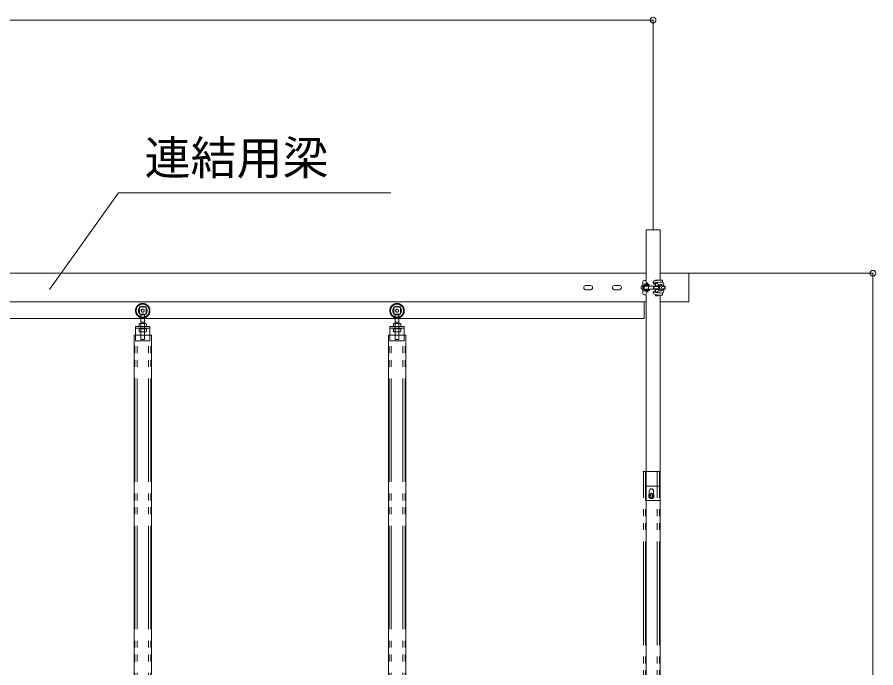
# Model space of a CAD drawing. Units: millimetres, scale not verified. Extents: x -9305 to 9305, y -6415 to 6415.
# Drawn here: x -2185 to 803, y -413 to 1849 of the extents above; entities that cross this region are included whole.
import ezdxf
from ezdxf.enums import TextEntityAlignment as Align

# ---------------------------------------------------------------- set-up
doc = ezdxf.new("R2010")
doc.units = ezdxf.units.MM
doc.header["$LTSCALE"] = 40
doc.header["$PDMODE"] = 32
doc.header["$PDSIZE"] = 20
doc.linetypes.add('DOUBLE_CHAIN2', pattern=[12.8, 9, -1, 0.6, -0.6, 0.6, -1])
for name, color, linetype, lineweight in [('0-0_0', 134, 'Continuous', 18), ('0-5_CLG-72', 134, 'Continuous', 18), ('0-9_TEXT', 134, 'Continuous', 18), ('0-D_寸法', 134, 'Continuous', 18)]:
    doc.layers.add(name, color=color, linetype=linetype, lineweight=lineweight)
doc.styles.add('ＭＳ ゴシック', font='')
doc.styles.get('ＭＳ ゴシック').set_extended_font_data('MS Gothic')

msp = doc.modelspace()

# ---------------------------------------------------------------- linework, layer by layer
at = {"layer": '0-0_0'}
for p, q in [((152.04, 958.94), (794.05, 958.94)), ((793.05, -3541.07), (793.05, 958.94)), ((793.05, 954.94), (793.05, -3537.07))]:
    msp.add_line(p, q, dxfattribs=at)
msp.add_point((793.05, 958.94), dxfattribs=at)
at = {"layer": '0-5_CLG-72'}
for p, q in [((52.35, 1110.08), (52.35, 935.13)), ((-7097.63, 958.94), (3.75, 958.94)), ((-250.48, 958.93), (-6850.54, 958.93)), ((152.04, 958.94), (52.35, 958.94)), ((152.04, 958.94), (152.04, 858.94)), ((-7.72, 928.74), (-7.72, 889.14)), ((3.28, 934.24), (-2.22, 934.24)), ((28.37, 927.64), (28.37, 925.78)), ((60.26, 935.06), (60.26, 927.8)), ((-207.44, 916.29), (-188.47, 916.29)), ((-207.44, 901.59), (-188.47, 901.59)), ((-107.44, 916.29), (-88.47, 916.29)), ((-107.44, 901.59), (-88.47, 901.59)), ((-7.44, 916.29), (11.53, 916.29)), ((-7.44, 901.59), (11.53, 901.59)), ((-4.2, 903.43), (-4.2, 914.44)), ((14.28, 919.94), (-3.33, 919.06)), ((-3.33, 898.82), (14.28, 897.94)), ((14.46, 916.42), (-3.16, 915.54)), ((-3.16, 902.34), (14.46, 901.45)), ((-2.55, 903.43), (-2.55, 914.44)), ((47.79, 914.44), (-2.55, 914.44)), ((47.86, 903.43), (-2.55, 903.43)), ((1.63, 919.74), (1.63, 919.3)), ((1.63, 914.44), (1.63, 915.78)), ((1.63, 902.1), (1.63, 903.44)), ((1.63, 898.13), (1.63, 898.57)), ((8.23, 914.44), (8.23, 916.11)), ((8.23, 901.76), (8.23, 903.44)), ((8.23, 898.13), (8.23, 898.24)), ((14.46, 916.42), (14.28, 919.94)), ((14.28, 897.94), (14.46, 901.45)), ((29.61, 913.34), (47.62, 913.34)), ((30.53, 914.44), (29.66, 913.33)), ((30.53, 903.43), (29.66, 904.54)), ((29.66, 904.54), (47.68, 904.54)), ((34.46, 924.36), (30.18, 925.12)), ((36.28, 920.7), (32, 921.45)), ((36.28, 897.18), (32, 896.43)), ((41.65, 923.1), (34.46, 924.36)), ((36.28, 922.2), (36.28, 915.54)), ((36.28, 915.54), (47.12, 915.54)), ((36.28, 895.68), (36.28, 902.34)), ((36.28, 902.34), (47.12, 902.34)), ((47.12, 915.54), (47.11, 916.63)), ((47.12, 902.34), (47.11, 901.24)), ((49.01, 903.47), (55.75, 903.46)), ((49.07, 914.44), (55.75, 914.46)), ((58.75, 919.93), (50.68, 919.95)), ((50.68, 897.95), (58.75, 897.95)), ((58.75, 919.93), (60.08, 918.05)), ((58.75, 897.93), (60.08, 899.84)), ((59.28, 913.34), (68.3, 913.34)), ((59.28, 904.54), (70.15, 904.54)), ((60.15, 914.44), (69.36, 914.44)), ((60.15, 903.44), (69.36, 903.44)), ((68.3, 913.34), (70.15, 913.34)), ((69.36, 914.44), (70.42, 912.96)), ((69.36, 914.44), (69.36, 903.44)), ((69.36, 903.44), (70.42, 904.92)), ((70.42, 912.96), (70.42, 904.92)), ((-2.22, 883.64), (3.28, 883.64)), ((3.75, 883.64), (3.75, -3553.01)), ((28.37, 890.24), (28.37, 892.1)), ((34.46, 893.51), (30.18, 892.76)), ((41.65, 894.78), (34.46, 893.51)), ((47.28, 881.71), (47.28, 883.08)), ((52.35, 882.75), (52.35, -3553.01)), ((60.26, 882.81), (60.26, 890.08)), ((3.75, 858.94), (-7097.63, 858.94)), ((-2.96, 801.94), (-2.96, 858.94)), ((152.04, 858.94), (52.04, 858.94)), ((-7092.94, 801.94), (-2.96, 801.94)), ((-1760.94, 781.91), (-1760.94, 773.91)), ((-1736.94, 783.91), (-1758.94, 783.91)), ((-1754.44, 788.73), (-1741.44, 788.73)), ((-1754.44, 788.73), (-1754.44, 773.91)), ((-1754.19, 788.73), (-1754.19, 804.52)), ((-1741.69, 788.73), (-1741.69, 804.52)), ((-1741.44, 788.73), (-1741.44, 773.91)), ((-1734.94, 773.91), (-1734.94, 781.91)), ((-875.94, 781.91), (-875.94, 773.91)), ((-851.94, 783.91), (-873.94, 783.91)), ((-869.44, 788.73), (-856.44, 788.73)), ((-869.44, 788.73), (-869.44, 773.91)), ((-869.19, 788.73), (-869.19, 804.52)), ((-856.69, 788.73), (-856.69, 804.52)), ((-856.44, 788.73), (-856.44, 773.91)), ((-849.94, 773.91), (-849.94, 781.91)), ((-1772.95, 723.91), (-1772.95, 773.91)), ((-887.95, 773.91), (-837.95, 773.91)), ((-887.95, 723.91), (-887.95, 773.91)), ((-837.95, 773.91), (-837.95, 723.91)), ((-1777.95, 743.91), (-1772.95, 743.91)), ((-1777.95, -3476.09), (-1777.95, 743.91)), ((-1722.95, 723.91), (-1772.95, 723.91)), ((-1722.95, 743.91), (-1717.95, 743.91)), ((-1717.95, -3475.88), (-1717.95, 743.91)), ((-892.95, 743.91), (-887.95, 743.91)), ((-892.95, -3476.09), (-892.95, 743.91)), ((-837.95, 723.91), (-887.95, 723.91)), ((-837.95, 743.91), (-832.95, 743.91)), ((-832.95, -3475.88), (-832.95, 743.91)), ((52.04, -3405.88), (52.04, 268.93)), ((2.04, 218.94), (52.04, 218.94)), ((2.04, 218.94), (2.04, 168.94)), ((14.54, 201.94), (14.54, 189.42)), ((29.54, 201.94), (29.54, 189.42)), ((52.04, 168.94), (2.04, 168.94))]:
    msp.add_line(p, q, dxfattribs=at)
at = {"layer": '0-5_CLG-72', "linetype": 'DOUBLE_CHAIN2'}
for p, q in [((-1759.44, 841.73), (-1759.44, 816.73)), ((-874.44, 841.73), (-851.44, 841.73)), ((-874.44, 841.73), (-874.44, 816.73)), ((-851.44, 841.73), (-851.44, 816.73)), ((-1759.44, 816.73), (-1736.44, 816.73)), ((-1754.19, 804.52), (-1754.19, 816.73)), ((-1741.69, 804.52), (-1741.69, 816.73)), ((-874.44, 816.73), (-851.44, 816.73)), ((-869.19, 804.52), (-869.19, 816.73)), ((-856.69, 804.52), (-856.69, 816.73)), ((-1772.95, 767.91), (-1722.95, 767.91)), ((-1760.94, 767.91), (-1760.94, 757.43)), ((-1734.94, 765.43), (-1760.94, 765.43)), ((-1758.94, 755.43), (-1736.94, 755.43)), ((-1754.44, 728.73), (-1754.44, 773.91)), ((-1741.44, 728.73), (-1741.44, 773.91)), ((-1734.94, 757.43), (-1734.94, 767.91)), ((-887.95, 767.91), (-837.95, 767.91)), ((-875.94, 767.91), (-875.94, 757.43)), ((-849.94, 765.43), (-875.94, 765.43)), ((-873.94, 755.43), (-851.94, 755.43)), ((-869.44, 728.73), (-869.44, 773.91)), ((-856.44, 728.73), (-856.44, 773.91)), ((-849.94, 757.43), (-849.94, 767.91)), ((-1775.65, -3350.88), (-1775.65, 743.91)), ((-1772.95, 743.91), (-1722.95, 743.91)), ((-1767.95, -3350.88), (-1767.95, 743.91)), ((-1754.44, 728.73), (-1741.44, 728.73)), ((-1727.95, -3350.88), (-1727.95, 743.91)), ((-1720.25, -3350.88), (-1720.25, 743.91)), ((-890.65, -3350.88), (-890.65, 743.91)), ((-887.95, 743.91), (-837.95, 743.91)), ((-882.95, -3350.88), (-882.95, 743.91)), ((-869.44, 728.73), (-856.44, 728.73)), ((-842.95, -3350.88), (-842.95, 743.91)), ((-835.25, -3350.88), (-835.25, 743.91)), ((-7.96, 268.93), (52.04, 268.93)), ((-5.66, -3405.88), (-5.66, 268.93)), ((2.04, -3405.88), (2.04, 268.93)), ((42.04, -3405.88), (42.04, 268.93)), ((49.74, -3405.88), (49.74, 268.93))]:
    msp.add_line(p, q, dxfattribs=at)
at = {"layer": '0-5_CLG-72'}
for points in [[(3.75, 934.24), (3.75, 1110.08), (52.35, 1110.08)], [(42.63, 934.24), (36.28, 934.24), (37.38, 935.34), (46.18, 935.34), (47.13, 934.78)], [(42.63, 883.64), (37.1, 883.64), (36.28, 882.81), (36.28, 881.71), (37.1, 880.89), (46.46, 880.89), (47.28, 881.71)], [(-1772.95, 773.91), (-1722.95, 773.91), (-1722.95, 723.91)]]:
    msp.add_lwpolyline(points, dxfattribs=at)
for points in [[(10.43, 921.67), (10.43, 920.57), (9.6, 919.74), (0.26, 919.74), (-0.57, 920.57), (-0.57, 921.67), (0.26, 922.5), (9.6, 922.5)], [(10.43, 897.86), (10.43, 898.13), (-0.57, 898.13), (-0.57, 897.86), (0.26, 897.03), (9.6, 897.03)], [(13.54, 179.03), (13.54, 188.84), (22.04, 193.75), (30.54, 188.84), (30.54, 179.03), (22.04, 174.12)]]:
    msp.add_lwpolyline(points, close=True, dxfattribs=at)
at = {"layer": '0-5_CLG-72', "linetype": 'DOUBLE_CHAIN2'}
msp.add_lwpolyline([(-1759.44, 841.73), (-1736.44, 841.73), (-1736.44, 816.73)], dxfattribs=at)
for centre, radius in [((-1747.94, 828.73), 25), ((-1747.94, 828.73), 23), ((-1747.94, 828.73), 15), ((-862.94, 828.73), 25), ((-862.94, 828.73), 23), ((-862.94, 828.73), 15), ((-1747.94, 828.73), 5), ((-862.94, 828.73), 5)]:
    msp.add_circle(centre, radius, dxfattribs=at)
at = {"layer": '0-5_CLG-72'}
for radius in [8.5, 5, 5, 4.19]:
    msp.add_circle((22.04, 183.94), radius, dxfattribs=at)
for centre, radius, start, end in [((-2.22, 928.74), 5.5, 90, 180), ((17.07, 933.46), 13.81, 176.794, 258.343), ((32.77, 927.64), 4.4, 99.411, 180), ((30.57, 927.28), 2.2, 180, 260.017), ((108.56, -112.47), 1041.39, 92.659, 94.388), ((55.56, 846.53), 88.66, 86.966, 105.577), ((60.81, 927.8), 0.552, 180, 253.628), ((58.92, 921.38), 6.13, 0.612, 73.628), ((-205.96, 908.94), 7.5, 101.415, 258.585), ((-189.96, 908.94), 7.5, 281.415, 78.585), ((-105.96, 908.94), 7.5, 101.415, 258.585), ((-89.96, 908.94), 7.5, 281.415, 78.585), ((-5.96, 908.94), 7.5, 101.415, 258.585), ((-3.1, 914.44), 4.62, 92.862, 180), ((-3.1, 903.43), 4.62, 180, 267.138), ((-3.1, 914.44), 1.1, 92.862, 180), ((-3.1, 903.43), 1.1, 180, 267.138), ((17.07, 884.41), 13.81, 101.657, 183.206), ((23.02, 908.94), 11.28, 150.771, 209.229), ((32.77, 925.78), 4.4, 180, 260.017), ((32.77, 892.1), 4.4, 99.983, 180), ((60.38, 909.11), 31.06, 172.183, 188.468), ((61.07, 909.11), 31.06, 170.12, 190.535), ((34.08, 922.2), 2.2, 0, 80.017), ((40.51, 916.6), 6.6, 0.278, 80.017), ((40.51, 901.28), 6.6, 279.983, 359.722), ((78.42, 909.11), 31.06, 166.425, 193.588), ((39.12, 909.01), 11.33, 330.761, 28.637), ((45.9, 898.21), 6.12, 357.566, 59.463), ((44.2, 920.58), 7.84, 308.389, 355.348), ((40.09, 908.96), 16.6, 340.649, 19.351), ((49.64, 896.56), 9.22, 8.566, 48.462), ((47.17, 922.58), 11.88, 316.626, 347.111), ((58.92, 896.49), 6.13, 286.372, 359.388), ((57.44, 921.9), 7.64, 298.813, 356.622), ((57.44, 895.98), 7.64, 3.378, 61.187), ((-2.22, 889.14), 5.5, 180, 270), ((30.57, 890.59), 2.2, 99.983, 180), ((32.77, 890.24), 4.4, 180, 260.589), ((67.8, 1162.76), 272.78, 261.986, 268.416), ((55.56, 971.35), 88.66, 254.423, 273.034), ((34.08, 895.68), 2.2, 279.983, 0), ((60.81, 890.08), 0.552, 106.372, 180), ((-1758.94, 781.91), 2, 90, 180), ((-1736.94, 781.91), 2, 0, 90), ((-873.94, 781.91), 2, 90, 180), ((-851.94, 781.91), 2, 0, 90), ((22.04, 201.94), 7.5, 0, 180)]:
    msp.add_arc(centre, radius, start, end, dxfattribs=at)
at = {"layer": '0-5_CLG-72', "linetype": 'DOUBLE_CHAIN2'}
for centre, start, end in [((-1758.94, 757.43), 180, 270), ((-1736.94, 757.43), 270, 0), ((-873.94, 757.43), 180, 270), ((-851.94, 757.43), 270, 0)]:
    msp.add_arc(centre, 2, start, end, dxfattribs=at)
at = {"layer": '0-9_TEXT'}
for p, q in [((-2072.51, 902.51), (-1832.62, 1238.96)), ((-1832.62, 1238.96), (-884.81, 1238.96))]:
    msp.add_line(p, q, dxfattribs=at)
at = {"layer": '0-D_寸法'}
for p, q in [((28.05, 1839.3), (-7121.93, 1839.3)), ((-7117.93, 1839.3), (24.05, 1839.3)), ((28.05, 1112.08), (28.05, 1840.3))]:
    msp.add_line(p, q, dxfattribs=at)
msp.add_point((28.05, 1839.3), dxfattribs=at)

# ---------------------------------------------------------------- texts
at = {"layer": '0-9_TEXT', "style": 'ＭＳ ゴシック'}
msp.add_text('連結用梁', height=117.3, dxfattribs=at).set_placement((-1741.33, 1266.54), align=Align.BOTTOM_LEFT)

doc.saveas('drawing.dxf')
